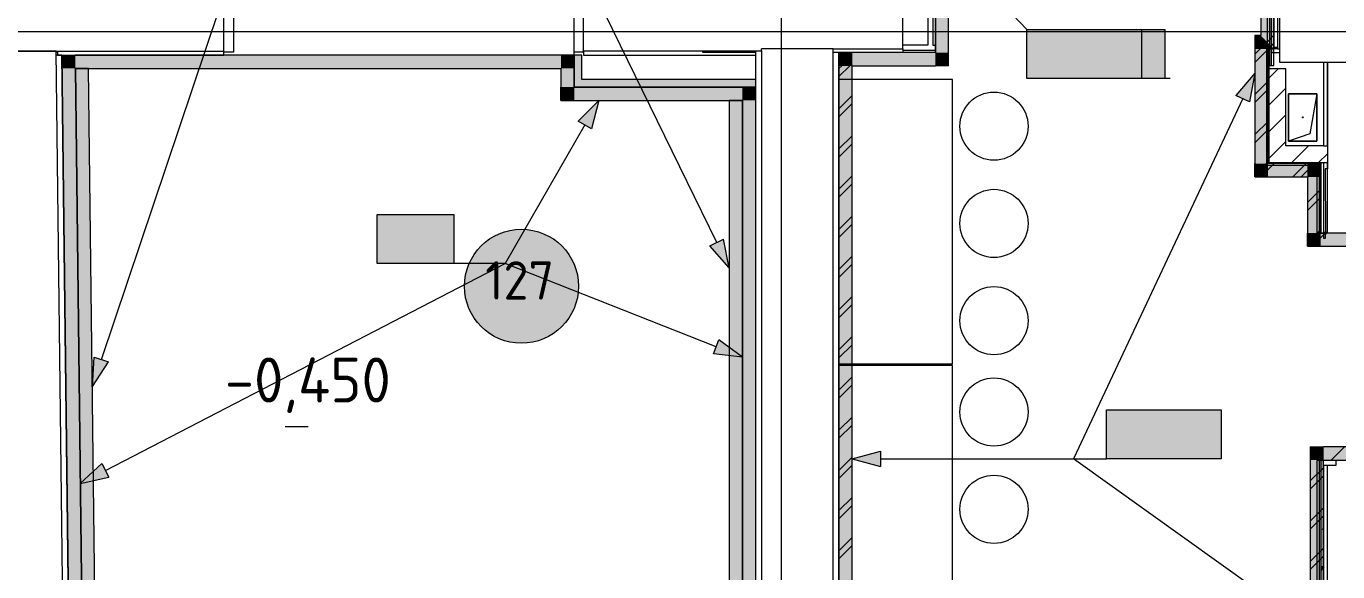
# Model space of a CAD drawing. Header units: millimetres. Extents: x -546 to 1681, y -650 to 1730.
# Drawn here: x 722.3 to 791.6, y 461.9 to 490.7 of the extents above; entities that cross this region are included whole.
import ezdxf

# ---------------------------------------------------------------- set-up
doc = ezdxf.new("R2010")
doc.units = ezdxf.units.MM

msp = doc.modelspace()

# ---------------------------------------------------------------- hatches: boundary and pattern name
at = {"true_color": 0x96e196}
h = msp.add_hatch(color=81, dxfattribs=at)
h.dxf.hatch_style = 2
h.paths.add_polyline_path([(788.186, 489.462), (787.486, 490.162), (787.486, 506.197), (788.186, 506.197)])
at = {"true_color": 0x6f4041}
h = msp.add_hatch(color=17, dxfattribs=at)
h.dxf.hatch_style = 2
h.paths.add_polyline_path([(771.002, 489.262), (770.302, 489.262), (770.302, 494.722), (771.002, 494.722)])
at = {"true_color": 0xffffff}
h = msp.add_hatch(color=7, dxfattribs=at)
h.dxf.hatch_style = 2
h.paths.add_polyline_path([(775.134, 490.479), (781.194, 490.479), (781.194, 487.891), (775.134, 487.891)])
h = msp.add_hatch(color=7, dxfattribs=at)
h.dxf.hatch_style = 2
h.paths.add_polyline_path([(775.134, 490.479), (781.194, 490.479), (781.194, 487.891), (775.134, 487.891)])
h = msp.add_hatch(color=7, dxfattribs=at)
h.dxf.hatch_style = 2
h.paths.add_polyline_path([(775.134, 490.479), (781.194, 490.479), (781.194, 487.891), (775.134, 487.891)])
h = msp.add_hatch(color=7, dxfattribs=at)
h.dxf.hatch_style = 2
h.paths.add_polyline_path([(775.134, 490.479), (782.414, 490.479), (782.414, 487.891), (775.134, 487.891)])
at = {"true_color": 0x0077b0}
h = msp.add_hatch(color=144, dxfattribs=at)
h.dxf.hatch_style = 2
h.paths.add_polyline_path([(775.435, 490.498), (776.445, 490.498), (776.519, 490.472), (776.544, 490.396), (776.544, 488.578), (776.519, 488.504), (776.445, 488.48), (776.369, 488.504), (776.343, 488.578), (776.343, 490.294), (775.536, 490.294), (775.536, 488.578), (775.511, 488.504), (775.435, 488.48), (775.359, 488.504), (775.334, 488.578), (775.334, 490.396), (775.359, 490.472)])
h = msp.add_hatch(color=144, dxfattribs=at)
h.dxf.hatch_style = 2
h.paths.add_polyline_path([(775.435, 490.498), (776.445, 490.498), (776.519, 490.472), (776.544, 490.396), (776.544, 488.578), (776.519, 488.504), (776.445, 488.48), (776.369, 488.504), (776.343, 488.578), (776.343, 490.294), (775.536, 490.294), (775.536, 488.578), (775.511, 488.504), (775.435, 488.48), (775.359, 488.504), (775.334, 488.578), (775.334, 490.396), (775.359, 490.472)])
h = msp.add_hatch(color=144, dxfattribs=at)
h.dxf.hatch_style = 2
h.paths.add_polyline_path([(775.435, 490.498), (776.445, 490.498), (776.519, 490.472), (776.544, 490.396), (776.544, 488.578), (776.519, 488.504), (776.445, 488.48), (776.369, 488.504), (776.343, 488.578), (776.343, 490.294), (775.536, 490.294), (775.536, 488.578), (775.511, 488.504), (775.435, 488.48), (775.359, 488.504), (775.334, 488.578), (775.334, 490.396), (775.359, 490.472)])
h = msp.add_hatch(color=144, dxfattribs=at)
h.dxf.hatch_style = 2
h.paths.add_polyline_path([(775.435, 490.498), (776.445, 490.498), (776.519, 490.472), (776.544, 490.396), (776.544, 488.578), (776.519, 488.504), (776.445, 488.48), (776.369, 488.504), (776.343, 488.578), (776.343, 490.294), (775.536, 490.294), (775.536, 488.578), (775.511, 488.504), (775.435, 488.48), (775.359, 488.504), (775.334, 488.578), (775.334, 490.396), (775.359, 490.472)])
h = msp.add_hatch(color=144, dxfattribs=at)
h.dxf.hatch_style = 2
h.paths.add_polyline_path([(776.949, 488.578), (776.949, 490.396), (776.974, 490.472), (777.05, 490.498), (777.126, 490.472), (777.152, 490.396), (777.152, 489.69), (777.959, 489.69), (777.959, 490.396), (777.984, 490.472), (778.061, 490.498), (778.134, 490.472), (778.159, 490.396), (778.159, 488.578), (778.134, 488.504), (778.061, 488.48), (777.984, 488.504), (777.959, 488.578), (777.959, 489.487), (777.152, 489.487), (777.152, 488.578), (777.126, 488.504), (777.05, 488.48), (776.974, 488.504)])
h = msp.add_hatch(color=144, dxfattribs=at)
h.dxf.hatch_style = 2
h.paths.add_polyline_path([(776.949, 488.578), (776.949, 490.396), (776.974, 490.472), (777.05, 490.498), (777.126, 490.472), (777.152, 490.396), (777.152, 489.69), (777.959, 489.69), (777.959, 490.396), (777.984, 490.472), (778.061, 490.498), (778.134, 490.472), (778.159, 490.396), (778.159, 488.578), (778.134, 488.504), (778.061, 488.48), (777.984, 488.504), (777.959, 488.578), (777.959, 489.487), (777.152, 489.487), (777.152, 488.578), (777.126, 488.504), (777.05, 488.48), (776.974, 488.504)])
h = msp.add_hatch(color=144, dxfattribs=at)
h.dxf.hatch_style = 2
h.paths.add_polyline_path([(776.949, 488.578), (776.949, 490.396), (776.974, 490.472), (777.05, 490.498), (777.126, 490.472), (777.152, 490.396), (777.152, 489.69), (777.959, 489.69), (777.959, 490.396), (777.984, 490.472), (778.061, 490.498), (778.134, 490.472), (778.159, 490.396), (778.159, 488.578), (778.134, 488.504), (778.061, 488.48), (777.984, 488.504), (777.959, 488.578), (777.959, 489.487), (777.152, 489.487), (777.152, 488.578), (777.126, 488.504), (777.05, 488.48), (776.974, 488.504)])
h = msp.add_hatch(color=144, dxfattribs=at)
h.dxf.hatch_style = 2
h.paths.add_polyline_path([(776.949, 488.578), (776.949, 490.396), (776.974, 490.472), (777.05, 490.498), (777.126, 490.472), (777.152, 490.396), (777.152, 489.69), (777.959, 489.69), (777.959, 490.396), (777.984, 490.472), (778.061, 490.498), (778.134, 490.472), (778.159, 490.396), (778.159, 488.578), (778.134, 488.504), (778.061, 488.48), (777.984, 488.504), (777.959, 488.578), (777.959, 489.487), (777.152, 489.487), (777.152, 488.578), (777.126, 488.504), (777.05, 488.48), (776.974, 488.504)])
h = msp.add_hatch(color=144, dxfattribs=at)
h.dxf.hatch_style = 2
h.paths.add_polyline_path([(780.229, 490.083), (779.998, 489.851), (779.927, 489.82), (779.851, 489.846), (779.826, 489.922), (779.854, 489.992), (780.249, 490.388), (780.29, 490.417), (780.331, 490.427), (780.407, 490.402), (780.432, 490.325), (780.432, 488.508), (780.407, 488.433), (780.331, 488.409), (780.254, 488.433), (780.229, 488.508)])
h = msp.add_hatch(color=144, dxfattribs=at)
h.paths.add_polyline_path([(780.484, 488.68), (780.601, 488.703), (780.698, 488.77), (780.764, 488.867), (780.786, 488.985), (780.786, 489.185), (780.764, 489.302), (780.698, 489.4), (780.601, 489.467), (780.484, 489.49), (780.367, 489.467), (780.269, 489.4), (780.203, 489.303), (780.182, 489.185), (780.182, 488.985), (780.203, 488.867), (780.269, 488.77), (780.367, 488.703)])
h.paths.add_polyline_path([(780.484, 488.48), (780.382, 488.489), (780.289, 488.516), (780.203, 488.562), (780.126, 488.626), (780.061, 488.704), (780.015, 488.789), (779.988, 488.882), (779.979, 488.982), (779.979, 489.185), (779.992, 489.304), (780.03, 489.412), (780.093, 489.506), (780.182, 489.589), (780.093, 489.671), (780.03, 489.766), (779.992, 489.873), (779.979, 489.992), (779.988, 490.094), (780.015, 490.187), (780.061, 490.273), (780.126, 490.351), (780.203, 490.416), (780.289, 490.462), (780.382, 490.489), (780.484, 490.498), (780.584, 490.489), (780.678, 490.462), (780.763, 490.416), (780.839, 490.351), (780.904, 490.273), (780.951, 490.187), (780.979, 490.094), (780.989, 489.992), (780.976, 489.873), (780.938, 489.766), (780.875, 489.671), (780.786, 489.589), (780.905, 489.466), (780.97, 489.318), (780.978, 489.267), (780.984, 489.194), (780.988, 489.099), (780.989, 488.982), (780.979, 488.882), (780.951, 488.789), (780.904, 488.704), (780.839, 488.626), (780.763, 488.562), (780.678, 488.516), (780.584, 488.489)])
h.paths.add_polyline_path([(780.484, 489.69), (780.601, 489.712), (780.698, 489.778), (780.764, 489.876), (780.786, 489.992), (780.764, 490.109), (780.698, 490.207), (780.601, 490.273), (780.484, 490.294), (780.367, 490.273), (780.269, 490.207), (780.203, 490.109), (780.182, 489.992), (780.203, 489.876), (780.269, 489.778), (780.367, 489.712)])
h = msp.add_hatch(color=144, dxfattribs=at)
h.paths.add_polyline_path([(780.484, 488.68), (780.601, 488.703), (780.698, 488.77), (780.764, 488.867), (780.786, 488.985), (780.786, 489.185), (780.764, 489.302), (780.698, 489.4), (780.601, 489.467), (780.484, 489.49), (780.367, 489.467), (780.269, 489.4), (780.203, 489.303), (780.182, 489.185), (780.182, 488.985), (780.203, 488.867), (780.269, 488.77), (780.367, 488.703)])
h.paths.add_polyline_path([(780.484, 488.48), (780.382, 488.489), (780.289, 488.516), (780.203, 488.562), (780.126, 488.626), (780.061, 488.704), (780.015, 488.789), (779.988, 488.882), (779.979, 488.982), (779.979, 489.185), (779.992, 489.304), (780.03, 489.412), (780.093, 489.506), (780.182, 489.589), (780.093, 489.671), (780.03, 489.766), (779.992, 489.873), (779.979, 489.992), (779.988, 490.094), (780.015, 490.187), (780.061, 490.273), (780.126, 490.351), (780.203, 490.416), (780.289, 490.462), (780.382, 490.489), (780.484, 490.498), (780.584, 490.489), (780.678, 490.462), (780.763, 490.416), (780.839, 490.351), (780.904, 490.273), (780.951, 490.187), (780.979, 490.094), (780.989, 489.992), (780.976, 489.873), (780.938, 489.766), (780.875, 489.671), (780.786, 489.589), (780.905, 489.466), (780.97, 489.318), (780.978, 489.267), (780.984, 489.194), (780.988, 489.099), (780.989, 488.982), (780.979, 488.882), (780.951, 488.789), (780.904, 488.704), (780.839, 488.626), (780.763, 488.562), (780.678, 488.516), (780.584, 488.489)])
h.paths.add_polyline_path([(780.484, 489.69), (780.601, 489.712), (780.698, 489.778), (780.764, 489.876), (780.786, 489.992), (780.764, 490.109), (780.698, 490.207), (780.601, 490.273), (780.484, 490.294), (780.367, 490.273), (780.269, 490.207), (780.203, 490.109), (780.182, 489.992), (780.203, 489.876), (780.269, 489.778), (780.367, 489.712)])
h = msp.add_hatch(color=144, dxfattribs=at)
h.paths.add_polyline_path([(780.484, 488.68), (780.601, 488.703), (780.698, 488.77), (780.764, 488.867), (780.786, 488.985), (780.786, 489.185), (780.764, 489.302), (780.698, 489.4), (780.601, 489.467), (780.484, 489.49), (780.367, 489.467), (780.269, 489.4), (780.203, 489.303), (780.182, 489.185), (780.182, 488.985), (780.203, 488.867), (780.269, 488.77), (780.367, 488.703)])
h.paths.add_polyline_path([(780.484, 488.48), (780.382, 488.489), (780.289, 488.516), (780.203, 488.562), (780.126, 488.626), (780.061, 488.704), (780.015, 488.789), (779.988, 488.882), (779.979, 488.982), (779.979, 489.185), (779.992, 489.304), (780.03, 489.412), (780.093, 489.506), (780.182, 489.589), (780.093, 489.671), (780.03, 489.766), (779.992, 489.873), (779.979, 489.992), (779.988, 490.094), (780.015, 490.187), (780.061, 490.273), (780.126, 490.351), (780.203, 490.416), (780.289, 490.462), (780.382, 490.489), (780.484, 490.498), (780.584, 490.489), (780.678, 490.462), (780.763, 490.416), (780.839, 490.351), (780.904, 490.273), (780.951, 490.187), (780.979, 490.094), (780.989, 489.992), (780.976, 489.873), (780.938, 489.766), (780.875, 489.671), (780.786, 489.589), (780.905, 489.466), (780.97, 489.318), (780.978, 489.267), (780.984, 489.194), (780.988, 489.099), (780.989, 488.982), (780.979, 488.882), (780.951, 488.789), (780.904, 488.704), (780.839, 488.626), (780.763, 488.562), (780.678, 488.516), (780.584, 488.489)])
h.paths.add_polyline_path([(780.484, 489.69), (780.601, 489.712), (780.698, 489.778), (780.764, 489.876), (780.786, 489.992), (780.764, 490.109), (780.698, 490.207), (780.601, 490.273), (780.484, 490.294), (780.367, 490.273), (780.269, 490.207), (780.203, 490.109), (780.182, 489.992), (780.203, 489.876), (780.269, 489.778), (780.367, 489.712)])
h = msp.add_hatch(color=144, dxfattribs=at)
h.paths.add_polyline_path([(781.728, 489.013), (781.728, 489.82), (781.698, 489.977), (781.609, 490.108), (781.48, 490.195), (781.324, 490.224), (781.168, 490.195), (781.036, 490.108), (780.949, 489.977), (780.921, 489.82), (780.921, 489.013), (780.949, 488.857), (781.036, 488.728), (781.168, 488.639), (781.324, 488.61), (781.48, 488.639), (781.609, 488.728), (781.698, 488.857)])
h.paths.add_polyline_path([(781.928, 489.013), (781.917, 488.893), (781.884, 488.781), (781.828, 488.678), (781.75, 488.584), (781.658, 488.507), (781.556, 488.452), (781.445, 488.42), (781.324, 488.409), (781.202, 488.42), (781.091, 488.452), (780.988, 488.507), (780.895, 488.584), (780.817, 488.678), (780.762, 488.781), (780.729, 488.893), (780.718, 489.013), (780.718, 489.82), (780.729, 489.942), (780.762, 490.054), (780.817, 490.156), (780.895, 490.249), (780.988, 490.327), (781.091, 490.383), (781.202, 490.416), (781.324, 490.427), (781.445, 490.416), (781.557, 490.383), (781.66, 490.328), (781.753, 490.252), (781.829, 490.158), (781.884, 490.055), (781.917, 489.943), (781.928, 489.82)])
at = {"true_color": 0x96e196}
h = msp.add_hatch(color=81, dxfattribs=at)
h.dxf.hatch_style = 2
h.paths.add_polyline_path([(787.486, 490.162), (787.878, 489.77), (787.878, 489.462), (787.178, 490.162)])
h = msp.add_hatch(color=81, dxfattribs=at)
h.dxf.hatch_style = 2
h.paths.add_polyline_path([(787.178, 489.462), (787.178, 490.162), (787.878, 489.462)])
h = msp.add_hatch(color=81, dxfattribs=at)
h.dxf.hatch_style = 2
h.paths.add_polyline_path([(765.909, 488.562), (765.209, 488.562), (765.209, 489.262)])
h = msp.add_hatch(color=81, dxfattribs=at)
h.dxf.hatch_style = 2
h.paths.add_polyline_path([(765.909, 489.262), (765.909, 488.562), (765.209, 489.262)])
at = {"true_color": 0x6f4041}
h = msp.add_hatch(color=17, dxfattribs=at)
h.dxf.hatch_style = 2
h.paths.add_polyline_path([(765.909, 488.562), (765.909, 489.262), (770.302, 489.262), (770.302, 488.562)])
h = msp.add_hatch(color=17, dxfattribs=at)
h.dxf.hatch_style = 2
h.paths.add_polyline_path([(770.302, 489.262), (771.002, 488.562), (770.302, 488.562)])
h = msp.add_hatch(color=17, dxfattribs=at)
h.dxf.hatch_style = 2
h.paths.add_polyline_path([(771.002, 489.262), (771.002, 488.562), (770.302, 489.262)])
at = {"true_color": 0x0077b0}
h = msp.add_hatch(color=144, dxfattribs=at)
h.dxf.hatch_style = 2
h.paths.add_polyline_path([(779.473, 488.982), (778.666, 488.982), (778.589, 489.008), (778.564, 489.084), (778.589, 489.16), (778.666, 489.185), (779.473, 489.185), (779.549, 489.16), (779.574, 489.084), (779.549, 489.008)])
h = msp.add_hatch(color=144, dxfattribs=at)
h.dxf.hatch_style = 2
h.paths.add_polyline_path([(779.473, 488.982), (778.666, 488.982), (778.589, 489.008), (778.564, 489.084), (778.589, 489.16), (778.666, 489.185), (779.473, 489.185), (779.549, 489.16), (779.574, 489.084), (779.549, 489.008)])
h = msp.add_hatch(color=144, dxfattribs=at)
h.dxf.hatch_style = 2
h.paths.add_polyline_path([(779.473, 488.982), (778.666, 488.982), (778.589, 489.008), (778.564, 489.084), (778.589, 489.16), (778.666, 489.185), (779.473, 489.185), (779.549, 489.16), (779.574, 489.084), (779.549, 489.008)])
h = msp.add_hatch(color=144, dxfattribs=at)
h.dxf.hatch_style = 2
h.paths.add_polyline_path([(779.473, 488.982), (778.666, 488.982), (778.589, 489.008), (778.564, 489.084), (778.589, 489.16), (778.666, 489.185), (779.473, 489.185), (779.549, 489.16), (779.574, 489.084), (779.549, 489.008)])
at = {"true_color": 0x96e196}
h = msp.add_hatch(color=81, dxfattribs=at)
h.dxf.hatch_style = 2
h.paths.add_polyline_path([(787.178, 489.462), (787.878, 489.462), (787.878, 483.404), (787.178, 483.404)])
h = msp.add_hatch(color=81, dxfattribs=at)
h.dxf.hatch_style = 2
h.paths.add_polyline_path([(787.878, 489.77), (788.186, 489.462), (787.878, 489.462)])
at = {"true_color": 0xf1d696}
h = msp.add_hatch(color=41, dxfattribs=at)
h.dxf.hatch_style = 2
h.paths.add_polyline_path([(724.159, 489.127), (724.859, 489.127), (724.868, 488.427)])
h = msp.add_hatch(color=41, dxfattribs=at)
h.dxf.hatch_style = 2
h.paths.add_polyline_path([(724.159, 489.127), (724.868, 488.427), (724.168, 488.427)])
h = msp.add_hatch(color=41, dxfattribs=at)
h.dxf.hatch_style = 2
h.paths.add_polyline_path([(724.868, 488.427), (724.859, 489.127), (750.52, 489.127), (750.52, 488.427)])
h = msp.add_hatch(color=41, dxfattribs=at)
h.dxf.hatch_style = 2
h.paths.add_polyline_path([(750.52, 488.427), (750.52, 489.127), (751.22, 489.127)])
h = msp.add_hatch(color=41, dxfattribs=at)
h.dxf.hatch_style = 2
h.paths.add_polyline_path([(750.52, 488.427), (751.22, 489.127), (751.22, 488.427)])
h = msp.add_hatch(color=7)
h.dxf.hatch_style = 2
h.paths.add_polyline_path([(751.62, 487.84), (751.22, 487.84), (751.22, 489.135), (751.62, 489.135)])
at = {"true_color": 0x96e196}
h = msp.add_hatch(color=81, dxfattribs=at)
h.dxf.hatch_style = 2
h.paths.add_polyline_path([(765.909, 456.683), (765.209, 456.683), (765.209, 488.562), (765.909, 488.562)])
at = {"true_color": 0xf1d696}
h = msp.add_hatch(color=41, dxfattribs=at)
h.dxf.hatch_style = 2
h.paths.add_polyline_path([(724.168, 488.427), (724.868, 488.427), (725.74, 415.328), (725.04, 415.328)])
at = {"true_color": 0x3dad99}
h = msp.add_hatch(color=135, dxfattribs=at)
h.dxf.hatch_style = 2
h.paths.add_polyline_path([(726.44, 415.328), (725.74, 415.328), (724.868, 488.427), (725.568, 488.427)])
at = {"true_color": 0xf1d696}
h = msp.add_hatch(color=41, dxfattribs=at)
h.dxf.hatch_style = 2
h.paths.add_polyline_path([(750.52, 488.427), (751.22, 488.427), (751.22, 487.44), (750.52, 487.44)])
h = msp.add_hatch(color=7)
h.dxf.hatch_style = 2
h.paths.add_polyline_path([(751.22, 487.44), (751.22, 487.84), (760.809, 487.84), (760.809, 487.44)])
at = {"true_color": 0x0077b0}
h = msp.add_hatch(color=144, dxfattribs=at)
h.dxf.hatch_style = 2
h.paths.add_polyline_path([(787.178, 488.186), (786.904, 486.665), (786.18, 487.005)])
at = {"true_color": 0xf1d696}
h = msp.add_hatch(color=41, dxfattribs=at)
h.dxf.hatch_style = 2
h.paths.add_polyline_path([(751.22, 487.44), (750.52, 486.74), (750.52, 487.44)])
h = msp.add_hatch(color=41, dxfattribs=at)
h.dxf.hatch_style = 2
h.paths.add_polyline_path([(751.22, 487.44), (751.22, 486.74), (750.52, 486.74)])
h = msp.add_hatch(color=41, dxfattribs=at)
h.dxf.hatch_style = 2
h.paths.add_polyline_path([(751.22, 486.74), (751.22, 487.44), (760.109, 487.44), (760.109, 486.74)])
h = msp.add_hatch(color=41, dxfattribs=at)
h.dxf.hatch_style = 2
h.paths.add_polyline_path([(760.109, 486.74), (760.109, 487.44), (760.809, 487.44)])
h = msp.add_hatch(color=41, dxfattribs=at)
h.dxf.hatch_style = 2
h.paths.add_polyline_path([(760.109, 486.74), (760.809, 487.44), (760.809, 486.74)])
at = {"true_color": 0x0077b0}
h = msp.add_hatch(color=144, dxfattribs=at)
h.dxf.hatch_style = 2
h.paths.add_polyline_path([(752.529, 486.74), (752.132, 485.247), (751.439, 485.646)])
at = {"true_color": 0x3dad99}
h = msp.add_hatch(color=135, dxfattribs=at)
h.dxf.hatch_style = 2
h.paths.add_polyline_path([(759.409, 486.74), (760.109, 486.74), (760.109, 415.732), (759.409, 415.732)])
at = {"true_color": 0xf1d696}
h = msp.add_hatch(color=41, dxfattribs=at)
h.dxf.hatch_style = 2
h.paths.add_polyline_path([(760.109, 486.74), (760.809, 486.74), (760.809, 415.732), (760.109, 415.732)])
at = {"true_color": 0x96e196}
h = msp.add_hatch(color=81, dxfattribs=at)
h.dxf.hatch_style = 2
h.paths.add_polyline_path([(787.878, 483.404), (787.178, 482.704), (787.178, 483.404)])
h = msp.add_hatch(color=81, dxfattribs=at)
h.dxf.hatch_style = 2
h.paths.add_polyline_path([(787.878, 483.404), (787.878, 482.704), (787.178, 482.704)])
h = msp.add_hatch(color=81, dxfattribs=at)
h.dxf.hatch_style = 2
h.paths.add_polyline_path([(787.878, 482.704), (787.878, 483.404), (789.958, 483.404), (789.958, 482.704)])
h = msp.add_hatch(color=81, dxfattribs=at)
h.dxf.hatch_style = 2
h.paths.add_polyline_path([(789.958, 482.704), (789.958, 483.404), (790.658, 483.404)])
h = msp.add_hatch(color=81, dxfattribs=at)
h.dxf.hatch_style = 2
h.paths.add_polyline_path([(789.958, 482.704), (790.658, 483.404), (790.658, 482.704)])
h = msp.add_hatch(color=81, dxfattribs=at)
h.dxf.hatch_style = 2
h.paths.add_polyline_path([(789.958, 482.704), (790.658, 482.704), (790.658, 479.736), (789.958, 479.736)])
at = {"true_color": 0xffffff}
h = msp.add_hatch(color=7, dxfattribs=at)
h.dxf.hatch_style = 2
h.paths.add_polyline_path([(740.816, 480.72), (744.856, 480.72), (744.856, 478.131), (740.816, 478.131)])
h = msp.add_hatch(color=7, dxfattribs=at)
h.dxf.hatch_style = 2
h.paths.add_polyline_path([(740.816, 480.72), (744.856, 480.72), (744.856, 478.131), (740.816, 478.131)])
h = msp.add_hatch(color=7, dxfattribs=at)
h.dxf.hatch_style = 2
h.paths.add_polyline_path([(740.816, 480.72), (744.856, 480.72), (744.856, 478.131), (740.816, 478.131)])
at = {"true_color": 0x0077b0}
h = msp.add_hatch(color=144, dxfattribs=at)
h.paths.add_polyline_path([(742.028, 479.323), (742.028, 480.13), (741.998, 480.286), (741.909, 480.418), (741.781, 480.504), (741.624, 480.533), (741.468, 480.504), (741.337, 480.418), (741.249, 480.286), (741.221, 480.13), (741.221, 479.323), (741.249, 479.166), (741.337, 479.038), (741.468, 478.949), (741.624, 478.919), (741.781, 478.949), (741.909, 479.038), (741.998, 479.166)])
h.paths.add_polyline_path([(742.228, 479.323), (742.217, 479.202), (742.184, 479.09), (742.128, 478.987), (742.05, 478.893), (741.959, 478.816), (741.857, 478.762), (741.745, 478.729), (741.624, 478.719), (741.503, 478.729), (741.391, 478.762), (741.289, 478.816), (741.195, 478.893), (741.118, 478.987), (741.062, 479.09), (741.029, 479.202), (741.018, 479.323), (741.018, 480.13), (741.029, 480.252), (741.062, 480.363), (741.118, 480.465), (741.195, 480.559), (741.289, 480.636), (741.391, 480.692), (741.503, 480.726), (741.624, 480.737), (741.745, 480.726), (741.857, 480.692), (741.96, 480.638), (742.054, 480.561), (742.13, 480.468), (742.184, 480.365), (742.217, 480.252), (742.228, 480.13)])
h = msp.add_hatch(color=144, dxfattribs=at)
h.paths.add_polyline_path([(742.028, 479.323), (742.028, 480.13), (741.998, 480.286), (741.909, 480.418), (741.781, 480.504), (741.624, 480.533), (741.468, 480.504), (741.337, 480.418), (741.249, 480.286), (741.221, 480.13), (741.221, 479.323), (741.249, 479.166), (741.337, 479.038), (741.468, 478.949), (741.624, 478.919), (741.781, 478.949), (741.909, 479.038), (741.998, 479.166)])
h.paths.add_polyline_path([(742.228, 479.323), (742.217, 479.202), (742.184, 479.09), (742.128, 478.987), (742.05, 478.893), (741.959, 478.816), (741.857, 478.762), (741.745, 478.729), (741.624, 478.719), (741.503, 478.729), (741.391, 478.762), (741.289, 478.816), (741.195, 478.893), (741.118, 478.987), (741.062, 479.09), (741.029, 479.202), (741.018, 479.323), (741.018, 480.13), (741.029, 480.252), (741.062, 480.363), (741.118, 480.465), (741.195, 480.559), (741.289, 480.636), (741.391, 480.692), (741.503, 480.726), (741.624, 480.737), (741.745, 480.726), (741.857, 480.692), (741.96, 480.638), (742.054, 480.561), (742.13, 480.468), (742.184, 480.365), (742.217, 480.252), (742.228, 480.13)])
h = msp.add_hatch(color=144, dxfattribs=at)
h.paths.add_polyline_path([(742.028, 479.323), (742.028, 480.13), (741.998, 480.286), (741.909, 480.418), (741.781, 480.504), (741.624, 480.533), (741.468, 480.504), (741.337, 480.418), (741.249, 480.286), (741.221, 480.13), (741.221, 479.323), (741.249, 479.166), (741.337, 479.038), (741.468, 478.949), (741.624, 478.919), (741.781, 478.949), (741.909, 479.038), (741.998, 479.166)])
h.paths.add_polyline_path([(742.228, 479.323), (742.217, 479.202), (742.184, 479.09), (742.128, 478.987), (742.05, 478.893), (741.959, 478.816), (741.857, 478.762), (741.745, 478.729), (741.624, 478.719), (741.503, 478.729), (741.391, 478.762), (741.289, 478.816), (741.195, 478.893), (741.118, 478.987), (741.062, 479.09), (741.029, 479.202), (741.018, 479.323), (741.018, 480.13), (741.029, 480.252), (741.062, 480.363), (741.118, 480.465), (741.195, 480.559), (741.289, 480.636), (741.391, 480.692), (741.503, 480.726), (741.624, 480.737), (741.745, 480.726), (741.857, 480.692), (741.96, 480.638), (742.054, 480.561), (742.13, 480.468), (742.184, 480.365), (742.217, 480.252), (742.228, 480.13)])
h = msp.add_hatch(color=144, dxfattribs=at)
h.dxf.hatch_style = 2
h.paths.add_polyline_path([(744.451, 480.392), (744.219, 480.161), (744.149, 480.13), (744.073, 480.155), (744.047, 480.231), (744.076, 480.302), (744.471, 480.697), (744.512, 480.726), (744.552, 480.737), (744.628, 480.711), (744.654, 480.635), (744.654, 478.817), (744.628, 478.743), (744.552, 478.719), (744.476, 478.743), (744.451, 478.817)])
h = msp.add_hatch(color=144, dxfattribs=at)
h.dxf.hatch_style = 2
h.paths.add_polyline_path([(744.451, 480.392), (744.219, 480.161), (744.149, 480.13), (744.073, 480.155), (744.047, 480.231), (744.076, 480.302), (744.471, 480.697), (744.512, 480.726), (744.552, 480.737), (744.628, 480.711), (744.654, 480.635), (744.654, 478.817), (744.628, 478.743), (744.552, 478.719), (744.476, 478.743), (744.451, 478.817)])
h = msp.add_hatch(color=144, dxfattribs=at)
h.dxf.hatch_style = 2
h.paths.add_polyline_path([(744.451, 480.392), (744.219, 480.161), (744.149, 480.13), (744.073, 480.155), (744.047, 480.231), (744.076, 480.302), (744.471, 480.697), (744.512, 480.726), (744.552, 480.737), (744.628, 480.711), (744.654, 480.635), (744.654, 478.817), (744.628, 478.743), (744.552, 478.719), (744.476, 478.743), (744.451, 478.817)])
at = {"true_color": 0xffffff}
h = msp.add_hatch(color=7, dxfattribs=at)
edge = h.paths.add_edge_path()
edge.add_arc((748.436, 476.929), 3.012, 0, 360)
at = {"true_color": 0x96e196}
h = msp.add_hatch(color=81, dxfattribs=at)
h.dxf.hatch_style = 2
h.paths.add_polyline_path([(790.658, 479.736), (789.958, 479.036), (789.958, 479.736)])
h = msp.add_hatch(color=81, dxfattribs=at)
h.dxf.hatch_style = 2
h.paths.add_polyline_path([(790.658, 479.736), (790.658, 479.036), (789.958, 479.036)])
h = msp.add_hatch(color=81, dxfattribs=at)
h.dxf.hatch_style = 2
h.paths.add_polyline_path([(790.658, 479.036), (790.658, 479.736), (795.507, 479.736), (795.509, 479.036)])
h = msp.add_hatch(color=7)
h.dxf.hatch_style = 2
h.paths.add_polyline_path([(790.907, 479.826), (790.844, 479.799), (790.817, 479.736), (790.844, 479.672), (790.907, 479.646), (790.971, 479.672), (790.997, 479.736), (790.971, 479.799)])
at = {"true_color": 0x0077b0}
h = msp.add_hatch(color=144, dxfattribs=at)
h.dxf.hatch_style = 2
h.paths.add_polyline_path([(743.541, 479.221), (742.734, 479.221), (742.658, 479.246), (742.633, 479.323), (742.658, 479.399), (742.734, 479.424), (743.541, 479.424), (743.617, 479.399), (743.643, 479.323), (743.617, 479.246)])
h = msp.add_hatch(color=144, dxfattribs=at)
h.dxf.hatch_style = 2
h.paths.add_polyline_path([(743.541, 479.221), (742.734, 479.221), (742.658, 479.246), (742.633, 479.323), (742.658, 479.399), (742.734, 479.424), (743.541, 479.424), (743.617, 479.399), (743.643, 479.323), (743.617, 479.246)])
h = msp.add_hatch(color=144, dxfattribs=at)
h.dxf.hatch_style = 2
h.paths.add_polyline_path([(743.541, 479.221), (742.734, 479.221), (742.658, 479.246), (742.633, 479.323), (742.658, 479.399), (742.734, 479.424), (743.541, 479.424), (743.617, 479.399), (743.643, 479.323), (743.617, 479.246)])
h = msp.add_hatch(color=144, dxfattribs=at)
h.dxf.hatch_style = 2
h.paths.add_polyline_path([(759.409, 477.895), (758.394, 479.061), (759.113, 479.412)])
h = msp.add_hatch(color=144, dxfattribs=at)
h.dxf.hatch_style = 2
h.paths.add_polyline_path([(760.109, 473.182), (758.574, 473.358), (758.868, 474.102)])
h = msp.add_hatch(color=144, dxfattribs=at)
h.dxf.hatch_style = 2
h.paths.add_polyline_path([(725.768, 471.644), (725.865, 473.187), (726.623, 472.932)])
at = {"true_color": 0xffffff}
h = msp.add_hatch(color=7, dxfattribs=at)
h.dxf.hatch_style = 2
h.paths.add_polyline_path([(779.345, 470.402), (785.405, 470.402), (785.405, 467.813), (779.345, 467.813)])
h = msp.add_hatch(color=7, dxfattribs=at)
h.dxf.hatch_style = 2
h.paths.add_polyline_path([(779.345, 470.402), (785.405, 470.402), (785.405, 467.813), (779.345, 467.813)])
h = msp.add_hatch(color=7, dxfattribs=at)
h.dxf.hatch_style = 2
h.paths.add_polyline_path([(779.345, 470.402), (785.405, 470.402), (785.405, 467.813), (779.345, 467.813)])
at = {"true_color": 0x0077b0}
h = msp.add_hatch(color=144, dxfattribs=at)
h.dxf.hatch_style = 2
h.paths.add_polyline_path([(779.646, 470.421), (780.657, 470.421), (780.73, 470.396), (780.755, 470.319), (780.755, 468.502), (780.73, 468.427), (780.657, 468.403), (780.58, 468.427), (780.555, 468.502), (780.555, 470.218), (779.748, 470.218), (779.748, 468.502), (779.722, 468.427), (779.646, 468.403), (779.57, 468.427), (779.545, 468.502), (779.545, 470.319), (779.57, 470.396)])
h = msp.add_hatch(color=144, dxfattribs=at)
h.dxf.hatch_style = 2
h.paths.add_polyline_path([(779.646, 470.421), (780.657, 470.421), (780.73, 470.396), (780.755, 470.319), (780.755, 468.502), (780.73, 468.427), (780.657, 468.403), (780.58, 468.427), (780.555, 468.502), (780.555, 470.218), (779.748, 470.218), (779.748, 468.502), (779.722, 468.427), (779.646, 468.403), (779.57, 468.427), (779.545, 468.502), (779.545, 470.319), (779.57, 470.396)])
h = msp.add_hatch(color=144, dxfattribs=at)
h.dxf.hatch_style = 2
h.paths.add_polyline_path([(779.646, 470.421), (780.657, 470.421), (780.73, 470.396), (780.755, 470.319), (780.755, 468.502), (780.73, 468.427), (780.657, 468.403), (780.58, 468.427), (780.555, 468.502), (780.555, 470.218), (779.748, 470.218), (779.748, 468.502), (779.722, 468.427), (779.646, 468.403), (779.57, 468.427), (779.545, 468.502), (779.545, 470.319), (779.57, 470.396)])
h = msp.add_hatch(color=144, dxfattribs=at)
h.dxf.hatch_style = 2
h.paths.add_polyline_path([(781.16, 468.502), (781.16, 470.319), (781.185, 470.396), (781.262, 470.421), (781.338, 470.396), (781.363, 470.319), (781.363, 469.614), (782.17, 469.614), (782.17, 470.319), (782.196, 470.396), (782.272, 470.421), (782.346, 470.396), (782.371, 470.319), (782.371, 468.502), (782.346, 468.427), (782.272, 468.403), (782.196, 468.427), (782.17, 468.502), (782.17, 469.411), (781.363, 469.411), (781.363, 468.502), (781.338, 468.427), (781.262, 468.403), (781.185, 468.427)])
h = msp.add_hatch(color=144, dxfattribs=at)
h.dxf.hatch_style = 2
h.paths.add_polyline_path([(781.16, 468.502), (781.16, 470.319), (781.185, 470.396), (781.262, 470.421), (781.338, 470.396), (781.363, 470.319), (781.363, 469.614), (782.17, 469.614), (782.17, 470.319), (782.196, 470.396), (782.272, 470.421), (782.346, 470.396), (782.371, 470.319), (782.371, 468.502), (782.346, 468.427), (782.272, 468.403), (782.196, 468.427), (782.17, 468.502), (782.17, 469.411), (781.363, 469.411), (781.363, 468.502), (781.338, 468.427), (781.262, 468.403), (781.185, 468.427)])
h = msp.add_hatch(color=144, dxfattribs=at)
h.dxf.hatch_style = 2
h.paths.add_polyline_path([(781.16, 468.502), (781.16, 470.319), (781.185, 470.396), (781.262, 470.421), (781.338, 470.396), (781.363, 470.319), (781.363, 469.614), (782.17, 469.614), (782.17, 470.319), (782.196, 470.396), (782.272, 470.421), (782.346, 470.396), (782.371, 470.319), (782.371, 468.502), (782.346, 468.427), (782.272, 468.403), (782.196, 468.427), (782.17, 468.502), (782.17, 469.411), (781.363, 469.411), (781.363, 468.502), (781.338, 468.427), (781.262, 468.403), (781.185, 468.427)])
h = msp.add_hatch(color=144, dxfattribs=at)
h.paths.add_polyline_path([(784.695, 468.604), (784.812, 468.627), (784.91, 468.694), (784.976, 468.791), (784.997, 468.908), (784.997, 469.109), (784.976, 469.226), (784.91, 469.323), (784.812, 469.391), (784.695, 469.414), (784.578, 469.391), (784.481, 469.323), (784.415, 469.227), (784.393, 469.109), (784.393, 468.908), (784.415, 468.791), (784.481, 468.694), (784.578, 468.627)])
h.paths.add_polyline_path([(784.695, 468.403), (784.594, 468.412), (784.5, 468.44), (784.415, 468.486), (784.337, 468.55), (784.272, 468.628), (784.227, 468.713), (784.199, 468.806), (784.19, 468.906), (784.19, 469.109), (784.203, 469.228), (784.241, 469.335), (784.304, 469.43), (784.393, 469.512), (784.304, 469.595), (784.241, 469.69), (784.203, 469.797), (784.19, 469.916), (784.199, 470.018), (784.227, 470.111), (784.272, 470.197), (784.337, 470.275), (784.415, 470.339), (784.5, 470.385), (784.594, 470.412), (784.695, 470.421), (784.796, 470.412), (784.889, 470.385), (784.974, 470.339), (785.051, 470.275), (785.116, 470.197), (785.162, 470.111), (785.191, 470.018), (785.2, 469.916), (785.188, 469.797), (785.15, 469.69), (785.086, 469.595), (784.997, 469.512), (785.117, 469.39), (785.181, 469.242), (785.19, 469.19), (785.196, 469.117), (785.199, 469.022), (785.2, 468.906), (785.191, 468.806), (785.162, 468.713), (785.116, 468.628), (785.051, 468.55), (784.974, 468.486), (784.889, 468.44), (784.796, 468.412)])
h.paths.add_polyline_path([(784.695, 469.614), (784.812, 469.636), (784.91, 469.702), (784.976, 469.799), (784.997, 469.916), (784.976, 470.033), (784.91, 470.13), (784.812, 470.197), (784.695, 470.218), (784.578, 470.197), (784.481, 470.13), (784.415, 470.033), (784.393, 469.916), (784.415, 469.799), (784.481, 469.702), (784.578, 469.636)])
h = msp.add_hatch(color=144, dxfattribs=at)
h.paths.add_polyline_path([(784.695, 468.604), (784.812, 468.627), (784.91, 468.694), (784.976, 468.791), (784.997, 468.908), (784.997, 469.109), (784.976, 469.226), (784.91, 469.323), (784.812, 469.391), (784.695, 469.414), (784.578, 469.391), (784.481, 469.323), (784.415, 469.227), (784.393, 469.109), (784.393, 468.908), (784.415, 468.791), (784.481, 468.694), (784.578, 468.627)])
h.paths.add_polyline_path([(784.695, 468.403), (784.594, 468.412), (784.5, 468.44), (784.415, 468.486), (784.337, 468.55), (784.272, 468.628), (784.227, 468.713), (784.199, 468.806), (784.19, 468.906), (784.19, 469.109), (784.203, 469.228), (784.241, 469.335), (784.304, 469.43), (784.393, 469.512), (784.304, 469.595), (784.241, 469.69), (784.203, 469.797), (784.19, 469.916), (784.199, 470.018), (784.227, 470.111), (784.272, 470.197), (784.337, 470.275), (784.415, 470.339), (784.5, 470.385), (784.594, 470.412), (784.695, 470.421), (784.796, 470.412), (784.889, 470.385), (784.974, 470.339), (785.051, 470.275), (785.116, 470.197), (785.162, 470.111), (785.191, 470.018), (785.2, 469.916), (785.188, 469.797), (785.15, 469.69), (785.086, 469.595), (784.997, 469.512), (785.117, 469.39), (785.181, 469.242), (785.19, 469.19), (785.196, 469.117), (785.199, 469.022), (785.2, 468.906), (785.191, 468.806), (785.162, 468.713), (785.116, 468.628), (785.051, 468.55), (784.974, 468.486), (784.889, 468.44), (784.796, 468.412)])
h.paths.add_polyline_path([(784.695, 469.614), (784.812, 469.636), (784.91, 469.702), (784.976, 469.799), (784.997, 469.916), (784.976, 470.033), (784.91, 470.13), (784.812, 470.197), (784.695, 470.218), (784.578, 470.197), (784.481, 470.13), (784.415, 470.033), (784.393, 469.916), (784.415, 469.799), (784.481, 469.702), (784.578, 469.636)])
h = msp.add_hatch(color=144, dxfattribs=at)
h.paths.add_polyline_path([(784.695, 468.604), (784.812, 468.627), (784.91, 468.694), (784.976, 468.791), (784.997, 468.908), (784.997, 469.109), (784.976, 469.226), (784.91, 469.323), (784.812, 469.391), (784.695, 469.414), (784.578, 469.391), (784.481, 469.323), (784.415, 469.227), (784.393, 469.109), (784.393, 468.908), (784.415, 468.791), (784.481, 468.694), (784.578, 468.627)])
h.paths.add_polyline_path([(784.695, 468.403), (784.594, 468.412), (784.5, 468.44), (784.415, 468.486), (784.337, 468.55), (784.272, 468.628), (784.227, 468.713), (784.199, 468.806), (784.19, 468.906), (784.19, 469.109), (784.203, 469.228), (784.241, 469.335), (784.304, 469.43), (784.393, 469.512), (784.304, 469.595), (784.241, 469.69), (784.203, 469.797), (784.19, 469.916), (784.199, 470.018), (784.227, 470.111), (784.272, 470.197), (784.337, 470.275), (784.415, 470.339), (784.5, 470.385), (784.594, 470.412), (784.695, 470.421), (784.796, 470.412), (784.889, 470.385), (784.974, 470.339), (785.051, 470.275), (785.116, 470.197), (785.162, 470.111), (785.191, 470.018), (785.2, 469.916), (785.188, 469.797), (785.15, 469.69), (785.086, 469.595), (784.997, 469.512), (785.117, 469.39), (785.181, 469.242), (785.19, 469.19), (785.196, 469.117), (785.199, 469.022), (785.2, 468.906), (785.191, 468.806), (785.162, 468.713), (785.116, 468.628), (785.051, 468.55), (784.974, 468.486), (784.889, 468.44), (784.796, 468.412)])
h.paths.add_polyline_path([(784.695, 469.614), (784.812, 469.636), (784.91, 469.702), (784.976, 469.799), (784.997, 469.916), (784.976, 470.033), (784.91, 470.13), (784.812, 470.197), (784.695, 470.218), (784.578, 470.197), (784.481, 470.13), (784.415, 470.033), (784.393, 469.916), (784.415, 469.799), (784.481, 469.702), (784.578, 469.636)])
h = msp.add_hatch(color=144, dxfattribs=at)
h.dxf.hatch_style = 2
h.paths.add_polyline_path([(783.684, 468.906), (782.877, 468.906), (782.801, 468.931), (782.775, 469.008), (782.801, 469.084), (782.877, 469.109), (783.684, 469.109), (783.76, 469.084), (783.785, 469.008), (783.76, 468.931)])
h = msp.add_hatch(color=144, dxfattribs=at)
h.dxf.hatch_style = 2
h.paths.add_polyline_path([(783.684, 468.906), (782.877, 468.906), (782.801, 468.931), (782.775, 469.008), (782.801, 469.084), (782.877, 469.109), (783.684, 469.109), (783.76, 469.084), (783.785, 469.008), (783.76, 468.931)])
h = msp.add_hatch(color=144, dxfattribs=at)
h.dxf.hatch_style = 2
h.paths.add_polyline_path([(783.684, 468.906), (782.877, 468.906), (782.801, 468.931), (782.775, 469.008), (782.801, 469.084), (782.877, 469.109), (783.684, 469.109), (783.76, 469.084), (783.785, 469.008), (783.76, 468.931)])
at = {"true_color": 0x96e196}
h = msp.add_hatch(color=81, dxfattribs=at)
h.dxf.hatch_style = 2
h.paths.add_polyline_path([(790.108, 468.448), (790.808, 468.448), (790.808, 467.748)])
h = msp.add_hatch(color=81, dxfattribs=at)
h.dxf.hatch_style = 2
h.paths.add_polyline_path([(790.108, 467.748), (790.108, 468.448), (790.808, 467.748)])
h = msp.add_hatch(color=81, dxfattribs=at)
h.dxf.hatch_style = 2
h.paths.add_polyline_path([(795.541, 468.448), (795.543, 467.748), (790.808, 467.748), (790.808, 468.448)])
at = {"true_color": 0x0077b0}
h = msp.add_hatch(color=144, dxfattribs=at)
h.dxf.hatch_style = 2
h.paths.add_polyline_path([(765.909, 467.813), (767.402, 468.213), (767.402, 467.413)])
at = {"true_color": 0x96e196}
h = msp.add_hatch(color=81, dxfattribs=at)
h.dxf.hatch_style = 2
h.paths.add_polyline_path([(790.108, 467.748), (790.808, 467.748), (790.808, 459.991), (790.108, 459.991)])
at = {"true_color": 0x0077b0}
h = msp.add_hatch(color=144, dxfattribs=at)
h.dxf.hatch_style = 2
h.paths.add_polyline_path([(725.129, 466.523), (726.272, 467.564), (726.639, 466.853)])
h = msp.add_hatch(color=7)
h.dxf.hatch_style = 2
h.paths.add_polyline_path([(790.77, 462.174), (790.707, 462.148), (790.68, 462.084), (790.707, 462.021), (790.77, 461.994), (790.834, 462.021), (790.86, 462.084), (790.834, 462.148)])

# ---------------------------------------------------------------- linework, layer by layer
at = {"color": 7, "lineweight": 0}
for points in [[(762.173, 197.821), (762.173, 730.152)], [(787.486, 506.197), (787.486, 490.162)], [(787.836, 506.197), (787.836, 488.588)], [(787.946, 506.197), (787.946, 488.588)], [(788.036, 506.197), (788.036, 488.588)], [(788.186, 489.462), (788.186, 506.197)], [(788.186, 506), (788.186, 489.554)], [(788.386, 489.554), (788.386, 506)], [(770.302, 489.262), (770.302, 494.722)], [(770.302, 494.722), (770.302, 489.262)], [(771.002, 488.562), (771.002, 494.722)], [(732.72, 489.335), (732.72, 494.435)], [(751.72, 489.335), (751.72, 494.435)], [(768.579, 489.462), (768.579, 494.562)], [(769.902, 494.322), (769.902, 489.662)], [(770.172, 494.592), (770.172, 489.662)], [(788.379, 494.562), (788.379, 489.462)], [(788.485, 494.562), (788.485, 488.763)], [(733.22, 493.425), (733.22, 489.291)], [(751.22, 489.135), (751.22, 493.425)], [(187.211, 490.372), (863.726, 490.372)], [(787.178, 490.162), (787.178, 483.404)], [(787.486, 490.162), (787.178, 490.162)], [(787.826, 489.822), (788.186, 490.182)], [(723.857, 489.335), (720.056, 489.335)], [(720.056, 489.335), (723.857, 489.335)], [(724.751, 414.428), (723.857, 489.335)], [(723.857, 489.335), (732.72, 489.335)], [(723.92, 489.291), (723.857, 489.291)], [(723.92, 489.335), (723.92, 489.135)], [(732.72, 489.135), (732.72, 489.335)], [(733.22, 489.291), (732.72, 489.291)], [(751.72, 489.291), (751.22, 489.291)], [(751.72, 489.335), (751.72, 489.135)], [(757.996, 489.335), (751.72, 489.335)], [(757.996, 489.335), (757.996, 489.291)], [(760.809, 489.335), (757.996, 489.335)], [(757.996, 489.291), (760.809, 489.291)], [(760.809, 489.291), (760.809, 489.35)], [(760.809, 489.35), (761.109, 489.35)], [(760.809, 415.032), (760.809, 489.291)], [(761.109, 489.35), (761.109, 489.462)], [(761.109, 489.35), (761.109, 414.918)], [(764.909, 489.462), (768.579, 489.462)], [(764.909, 414.918), (764.909, 489.462)], [(770.302, 489.262), (764.909, 489.262)], [(765.209, 415.118), (765.209, 489.262)], [(765.209, 489.262), (765.209, 488.562)], [(770.302, 489.262), (765.209, 489.262)], [(769.902, 489.662), (768.579, 489.662)], [(768.579, 489.462), (768.579, 489.262)], [(768.579, 489.392), (770.302, 489.392)], [(770.172, 489.662), (770.302, 489.662)], [(787.178, 489.174), (787.466, 489.462)], [(787.178, 488.749), (787.878, 489.449)], [(787.466, 489.462), (787.672, 489.668)], [(787.672, 489.668), (787.826, 489.822)], [(787.788, 489.462), (787.788, 483.314)], [(787.938, 489.462), (787.788, 489.462)], [(787.878, 483.404), (787.878, 489.462)], [(787.878, 483.404), (787.878, 489.462)], [(787.878, 489.462), (788.186, 489.462)], [(787.89, 489.462), (788.038, 489.61)], [(787.938, 483.464), (787.938, 489.462)], [(788.038, 489.61), (788.186, 489.757)], [(788.379, 489.462), (788.052, 489.462)], [(788.052, 489.462), (788.052, 489.262)], [(788.052, 489.262), (788.485, 489.262)], [(788.186, 489.554), (788.386, 489.554)], [(788.186, 488.588), (788.186, 489.554)], [(788.379, 489.462), (788.485, 489.462)], [(724.159, 489.127), (723.859, 489.124)], [(723.92, 489.135), (732.72, 489.135)], [(725.05, 414.531), (724.159, 489.127)], [(724.159, 489.127), (724.859, 489.127)], [(724.159, 489.127), (725.049, 414.628)], [(750.52, 489.127), (724.859, 489.127)], [(751.22, 489.127), (750.52, 489.127)], [(751.22, 489.135), (751.22, 487.44)], [(751.62, 489.135), (751.22, 489.135)], [(751.22, 487.44), (751.22, 489.127)], [(751.62, 487.84), (751.62, 489.135)], [(751.72, 489.135), (760.809, 489.135)], [(765.209, 487.994), (765.777, 488.562)], [(765.209, 488.418), (765.353, 488.562)], [(765.209, 488.562), (765.209, 455.983)], [(765.353, 488.562), (765.631, 488.84)], [(765.631, 488.84), (765.909, 489.118)], [(765.777, 488.562), (765.843, 488.628)], [(765.843, 488.628), (765.909, 488.694)], [(765.909, 488.562), (770.302, 488.562)], [(765.909, 456.683), (765.909, 488.562)], [(771.002, 488.562), (770.302, 488.562)], [(787.836, 488.588), (788.186, 488.588)], [(788.485, 488.763), (817.077, 488.763)], [(790.808, 488.763), (790.808, 484.344)], [(791.008, 488.739), (791.008, 488.763)], [(795.279, 488.752), (791.008, 488.739)], [(791.008, 484.344), (791.008, 488.739)], [(791.008, 488.739), (791.008, 483.125)], [(725.74, 415.328), (724.868, 488.427)], [(724.868, 488.427), (750.52, 488.427)], [(725.568, 488.427), (724.868, 488.427)], [(724.868, 488.427), (725.74, 415.328)], [(726.44, 415.328), (725.568, 488.427)], [(750.52, 488.427), (750.52, 487.44)], [(760.809, 487.84), (751.62, 487.84)], [(788.818, 488.404), (787.938, 488.404)], [(788.818, 484.344), (788.818, 488.404)], [(750.52, 486.74), (750.52, 487.44)], [(751.22, 487.44), (760.809, 487.44)], [(760.109, 487.44), (751.22, 487.44)], [(760.809, 487.44), (760.109, 487.44)], [(760.809, 415.732), (760.809, 487.44)], [(787.178, 487.052), (787.878, 487.752)], [(787.178, 486.628), (787.878, 487.328)], [(788.958, 484.592), (788.958, 487.092)], [(788.958, 487.092), (790.458, 487.092)], [(790.458, 487.092), (788.958, 487.092)], [(788.958, 487.092), (788.958, 484.592)], [(790.458, 487.092), (790.083, 484.967)], [(790.458, 487.092), (790.458, 484.592)], [(790.458, 484.592), (790.458, 487.092)], [(750.52, 486.74), (760.109, 486.74)], [(759.409, 486.74), (759.409, 415.732)], [(760.109, 486.74), (759.409, 486.74)], [(760.109, 486.74), (760.109, 415.732)], [(760.109, 415.732), (760.109, 486.74)], [(765.209, 486.297), (765.909, 486.997)], [(765.209, 485.872), (765.909, 486.572)], [(789.683, 485.842), (789.708, 485.867), (789.733, 485.842)], [(789.683, 485.842), (789.695, 485.863)], [(789.733, 485.842), (789.708, 485.817), (789.683, 485.842)], [(789.732, 485.835), (789.708, 485.817), (789.695, 485.82)], [(789.708, 485.867), (789.732, 485.848)], [(787.178, 484.931), (787.878, 485.631)], [(787.178, 484.507), (787.878, 485.207)], [(765.209, 484.175), (765.909, 484.875)], [(765.209, 483.751), (765.909, 484.451)], [(790.808, 484.344), (788.818, 484.344)], [(790.083, 484.967), (788.958, 484.592)], [(790.458, 484.592), (788.958, 484.592)], [(788.958, 484.592), (790.458, 484.592)], [(790.808, 484.344), (791.008, 484.344)], [(787.178, 482.81), (787.772, 483.404)], [(787.178, 482.704), (787.178, 483.404)], [(787.496, 482.704), (787.878, 483.085)], [(787.772, 483.404), (787.878, 483.51)], [(787.788, 483.314), (790.458, 483.314)], [(790.568, 483.404), (787.878, 483.404)], [(787.878, 483.085), (788.196, 483.404)], [(789.958, 483.404), (787.878, 483.404)], [(787.938, 483.464), (790.808, 483.464)], [(789.193, 482.704), (789.893, 483.404)], [(789.618, 482.704), (789.958, 483.044)], [(789.958, 483.044), (790.318, 483.404)], [(790.658, 483.404), (789.958, 483.404)], [(790.458, 483.314), (790.458, 483.404)], [(790.458, 483.314), (790.458, 479.736)], [(790.568, 483.404), (790.568, 479.736)], [(790.658, 483.464), (790.658, 479.736)], [(790.658, 479.736), (790.658, 483.404)], [(790.808, 483.464), (790.808, 479.736)], [(790.808, 483.464), (791.008, 483.464)], [(791.008, 483.125), (790.897, 483.124)], [(790.897, 483.124), (790.907, 479.736)], [(791.008, 483.125), (791.008, 483.464)], [(791.008, 479.736), (791.008, 483.125)], [(765.209, 482.054), (765.909, 482.754)], [(765.209, 481.63), (765.909, 482.33)], [(787.178, 482.704), (789.958, 482.704)], [(789.958, 482.704), (789.958, 479.736)], [(789.958, 481.347), (790.658, 482.047)], [(789.958, 480.923), (790.658, 481.623)], [(765.209, 479.933), (765.909, 480.633)], [(765.209, 479.508), (765.909, 480.208)], [(745.424, 476.928), (745.44, 477.237), (745.485, 477.536), (745.56, 477.824), (745.661, 478.101), (745.788, 478.364), (745.939, 478.613), (746.112, 478.845), (746.307, 479.059), (746.52, 479.253), (746.752, 479.426), (747.001, 479.577), (747.264, 479.704), (747.541, 479.805), (747.829, 479.879), (748.128, 479.925), (748.436, 479.941), (748.744, 479.925), (749.043, 479.879), (749.332, 479.805), (749.608, 479.704), (749.872, 479.577), (750.12, 479.426), (750.352, 479.253), (750.566, 479.059), (750.76, 478.845), (750.934, 478.613), (751.085, 478.364), (751.211, 478.101), (751.313, 477.824), (751.387, 477.536), (751.433, 477.237), (751.448, 476.928)], [(789.958, 479.226), (790.468, 479.736)], [(789.958, 479.036), (789.958, 479.736)], [(790.193, 479.036), (790.658, 479.501)], [(790.458, 479.736), (790.808, 479.736)], [(790.468, 479.736), (790.658, 479.926)], [(790.658, 479.501), (790.893, 479.736)], [(795.507, 479.736), (790.658, 479.736)], [(790.808, 479.736), (790.808, 479.472)], [(790.808, 479.472), (790.908, 479.472)], [(790.907, 479.736), (795.307, 479.749)], [(790.908, 479.472), (790.907, 479.736)], [(789.958, 479.036), (795.509, 479.036)], [(765.209, 477.811), (765.909, 478.511)], [(765.209, 477.387), (765.909, 478.087)], [(751.448, 476.928), (751.433, 476.621), (751.387, 476.322), (751.313, 476.033), (751.211, 475.756), (751.085, 475.493), (750.934, 475.245), (750.76, 475.013), (750.566, 474.799), (750.352, 474.605), (750.12, 474.432), (749.872, 474.281), (749.608, 474.154), (749.332, 474.053), (749.043, 473.979), (748.744, 473.933), (748.436, 473.917), (748.128, 473.933), (747.829, 473.979), (747.541, 474.053), (747.264, 474.154), (747.001, 474.281), (746.752, 474.432), (746.52, 474.605), (746.307, 474.799), (746.112, 475.013), (745.939, 475.245), (745.788, 475.493), (745.661, 475.756), (745.56, 476.033), (745.485, 476.322), (745.44, 476.621), (745.424, 476.928)], [(765.209, 475.689), (765.909, 476.389)], [(765.209, 475.265), (765.909, 475.965)], [(765.209, 473.568), (765.909, 474.268)], [(765.209, 473.143), (765.909, 473.843)], [(765.209, 471.446), (765.909, 472.146)], [(765.209, 471.022), (765.909, 471.722)], [(765.209, 469.325), (765.909, 470.025)], [(735.955, 469.526), (737.165, 469.526)], [(765.209, 468.901), (765.909, 469.601)], [(790.108, 468.448), (790.808, 468.448)], [(790.108, 468.448), (790.108, 459.991)], [(790.108, 468.344), (790.16, 468.396)], [(790.16, 468.396), (790.212, 468.448)], [(796.241, 468.448), (790.808, 468.448)], [(791.209, 467.748), (791.909, 468.448)], [(765.209, 467.204), (765.909, 467.904)], [(790.808, 467.735), (790.458, 467.735)], [(790.458, 467.735), (790.458, 459.441)], [(790.568, 467.735), (790.568, 459.351)], [(790.658, 467.735), (790.658, 459.291)], [(790.808, 459.991), (790.808, 467.748)], [(790.808, 467.748), (795.543, 467.748)], [(790.808, 467.471), (790.808, 467.735)], [(795.343, 467.748), (791.458, 467.736)], [(791.458, 467.736), (791.458, 467.471)], [(765.209, 466.78), (765.909, 467.48)], [(790.108, 466.647), (790.808, 467.347)], [(791.008, 467.471), (790.808, 467.471)], [(790.808, 467.471), (790.808, 459.291)], [(791.008, 446.555), (791.008, 467.471)], [(791.458, 467.471), (791.008, 467.471)], [(790.108, 466.222), (790.808, 466.922)], [(790.658, 466.737), (790.677, 466.737)], [(765.209, 465.082), (765.909, 465.782)], [(765.209, 464.658), (765.909, 465.358)], [(790.108, 464.525), (790.808, 465.225)], [(790.108, 464.101), (790.808, 464.801)], [(790.658, 464.705), (790.677, 464.705)], [(765.209, 462.961), (765.909, 463.661)], [(790.808, 464.181), (790.739, 464.061)], [(765.209, 462.537), (765.909, 463.237)], [(790.108, 462.404), (790.808, 463.104)], [(790.108, 461.98), (790.808, 462.68)], [(790.77, 462.084), (790.658, 461.889)]]:
    msp.add_lwpolyline(points, dxfattribs=at)
at = {"color": 144, "lineweight": 0, "true_color": 0x0077b0}
for points in [[(726.244, 473.059), (740.728, 516.11)], [(758.754, 479.236), (740.728, 516.11)], [(772.085, 493.693), (775.134, 490.479)], [(775.134, 490.479), (781.194, 490.479)], [(775.134, 487.891), (775.134, 490.479)], [(775.134, 490.479), (781.194, 490.479)], [(775.134, 487.891), (775.134, 490.479)], [(775.134, 490.479), (781.194, 490.479)], [(775.134, 487.891), (775.134, 490.479)], [(775.134, 490.479), (782.414, 490.479)], [(775.134, 487.891), (775.134, 490.479)], [(781.194, 490.479), (781.194, 487.891)], [(781.194, 490.479), (781.194, 487.891)], [(781.194, 490.479), (781.194, 487.891)], [(782.414, 490.479), (782.414, 487.891)], [(781.194, 487.891), (775.134, 487.891)], [(781.194, 487.891), (775.134, 487.891)], [(781.194, 487.891), (775.134, 487.891)], [(781.194, 487.891), (775.134, 487.891)], [(782.7, 487.891), (781.194, 487.891)], [(782.7, 487.891), (781.194, 487.891)], [(782.7, 487.891), (781.194, 487.891)], [(782.7, 487.891), (781.194, 487.891)], [(787.178, 488.186), (786.18, 487.005)], [(787.178, 488.186), (786.904, 486.665)], [(752.529, 486.74), (751.439, 485.646)], [(752.529, 486.74), (752.132, 485.247)], [(786.542, 486.835), (777.591, 467.813)], [(786.904, 486.665), (786.18, 487.005)], [(751.785, 485.446), (747.581, 478.131)], [(752.132, 485.247), (751.439, 485.646)], [(740.816, 480.72), (744.856, 480.72)], [(740.816, 478.131), (740.816, 480.72)], [(740.816, 480.72), (744.856, 480.72)], [(740.816, 478.131), (740.816, 480.72)], [(740.816, 480.72), (744.856, 480.72)], [(740.816, 478.131), (740.816, 480.72)], [(744.856, 480.72), (744.856, 478.131)], [(744.856, 480.72), (744.856, 478.131)], [(744.856, 480.72), (744.856, 478.131)], [(758.394, 479.061), (759.113, 479.412)], [(759.409, 477.895), (758.394, 479.061)], [(759.409, 477.895), (759.113, 479.412)], [(726.455, 467.209), (747.581, 478.131)], [(744.856, 478.131), (740.816, 478.131)], [(744.856, 478.131), (740.816, 478.131)], [(744.856, 478.131), (740.816, 478.131)], [(747.581, 478.131), (744.856, 478.131)], [(747.581, 478.131), (744.856, 478.131)], [(747.581, 478.131), (744.856, 478.131)], [(758.721, 473.73), (747.581, 478.131)], [(758.574, 473.358), (758.868, 474.102)], [(760.109, 473.182), (758.868, 474.102)], [(760.109, 473.182), (758.574, 473.358)], [(725.768, 471.644), (725.865, 473.187)], [(725.768, 471.644), (726.623, 472.932)], [(725.865, 473.187), (726.623, 472.932)], [(779.345, 470.402), (785.405, 470.402)], [(779.345, 467.813), (779.345, 470.402)], [(779.345, 470.402), (785.405, 470.402)], [(779.345, 467.813), (779.345, 470.402)], [(779.345, 470.402), (785.405, 470.402)], [(779.345, 467.813), (779.345, 470.402)], [(785.405, 470.402), (785.405, 467.813)], [(785.405, 470.402), (785.405, 467.813)], [(785.405, 470.402), (785.405, 467.813)], [(765.909, 467.813), (767.402, 468.213)], [(765.909, 467.813), (767.402, 467.413)], [(767.402, 468.213), (767.402, 467.413)], [(767.402, 467.813), (777.591, 467.813)], [(777.591, 467.813), (779.345, 467.813)], [(787.319, 460.859), (777.591, 467.813)], [(777.591, 467.813), (779.345, 467.813)], [(777.591, 467.813), (779.345, 467.813)], [(785.405, 467.813), (779.345, 467.813)], [(785.405, 467.813), (779.345, 467.813)], [(785.405, 467.813), (779.345, 467.813)], [(725.129, 466.523), (726.272, 467.564)], [(726.272, 467.564), (726.639, 466.853)], [(725.129, 466.523), (726.639, 466.853)]]:
    msp.add_lwpolyline(points, dxfattribs=at)
at = {"color": 8, "lineweight": 0, "true_color": 0x7f7f7f}
for points in [[(764.909, 489.462), (761.109, 489.462)], [(765.199, 487.836), (765.199, 472.835)], [(771.199, 487.836), (765.199, 487.836)], [(771.199, 472.835), (771.199, 487.836)], [(765.199, 472.835), (771.199, 472.835)], [(765.199, 472.746), (765.199, 457.746)], [(771.199, 472.746), (765.199, 472.746)], [(771.199, 457.746), (771.199, 472.746)]]:
    msp.add_lwpolyline(points, dxfattribs=at)
at = {"color": 250, "lineweight": 0, "true_color": 0x353535}
for points in [[(787.938, 487.926), (788.416, 488.404)], [(787.938, 486.512), (788.818, 487.392)], [(787.938, 485.098), (788.818, 485.978)], [(787.938, 483.683), (788.818, 484.563)], [(789.133, 483.464), (790.013, 484.344)], [(790.547, 483.464), (791.008, 483.925)]]:
    msp.add_lwpolyline(points, dxfattribs=at)
at = {"color": 8, "lineweight": 0, "true_color": 0x7f7f7f}
for centre in [(773.396, 485.378), (773.396, 480.245), (773.396, 475.11), (773.396, 470.288), (773.396, 465.154)]:
    msp.add_circle(centre, 1.8, dxfattribs=at)

# ---------------------------------------------------------------- texts
at = {"color": 7, "attachment_point": 1}
for s, insert, char_height in [('{\\fGOSTCommon|b0|i0|c0;127}', (746.518, 478.248), 2.02685), ('{\\fGOSTCommon|b0|i0|c0;-0,450}', (732.767, 473.166), 2.37449)]:
    msp.add_mtext(s, dxfattribs=dict(at, insert=insert, char_height=char_height))

doc.saveas('drawing.dxf')
